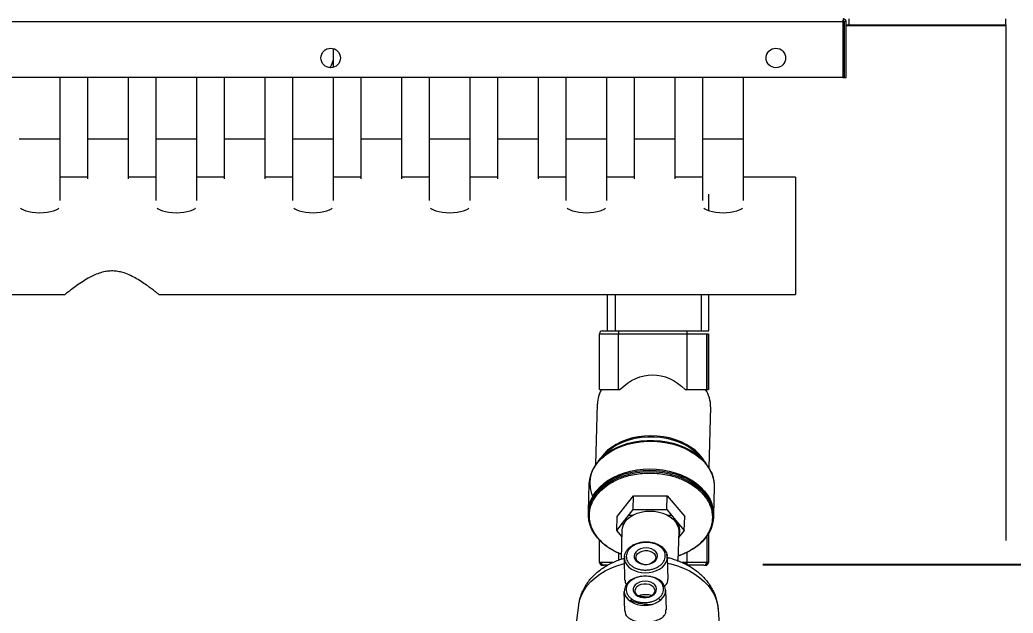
# Model space of a CAD drawing. Extents: x -2187 to 96136, y -11110 to 52208.
# Drawn here: x 47795 to 48304, y 18751 to 19055 of the extents above; entities that cross this region are included whole.
import ezdxf

# ---------------------------------------------------------------- set-up
doc = ezdxf.new("R2010")
doc.units = 0
doc.header["$LTSCALE"] = 1000
doc.header["$MEASUREMENT"] = 0
doc.linetypes.add('ACAD_ISO02W100', pattern=[15, 12, -3])
doc.layers.add('洗衣房设备', color=4, linetype='Continuous')
doc.styles.add('-宋体', font='', dxfattribs={"width": 0.8})
doc.styles.get('-宋体').set_extended_font_data('SimSun')
doc.dimstyles.new('50', dxfattribs={"dimscale": 30, "dimtxt": 3.5, "dimasz": 1.5, "dimexe": 0.8, "dimexo": 2, "dimgap": 0.8, "dimtad": 1, "dimdec": 0, "dimrnd": 5, "dimzin": 0, "dimdsep": 46, "dimtxsty": '-宋体', "dimblk": 'OBLIQUE', "dimcen": 0.6, "dimdle": 0.8, "dimclrd": 6, "dimclre": 6, "dimclrt": 6, "dimadec": 0, "dimazin": 0, "dimtfac": 1, "dimtdec": 0, "dimtofl": 0, "dimtmove": 2, "dimatfit": 3, "dimldrblk": 'OBLIQUE', "dimfxl": 0, "dimtolj": 1, "dimtzin": 0, "dimarcsym": 0})

# ---------------------------------------------------------------- blocks, each defined once
blk = doc.blocks.new('_OBLIQUE')
at = {"color": 0, "linetype": 'ByBlock'}
blk.add_line((-0.5, -0.5), (0.5, 0.5), dxfattribs=at)
blk = doc.blocks.new('*D115')
at = {"layer": 'Defpoints', "color": 0, "linetype": 'ACAD_ISO02W100', "ltscale": 750}
for p in [(48292.1, 20341.5), (48115.36, 18776.32), (48525.34, 18776.32)]:
    blk.add_point(p, dxfattribs=at)
at = {"layer": '洗衣房设备', "color": 6, "linetype": 'ACAD_ISO02W100', "lineweight": -2, "ltscale": 750}
for p, q in [((48525.34, 20365.5), (48525.34, 18752.32)), ((48352.1, 20341.5), (48549.34, 20341.5)), ((48175.36, 18776.32), (48549.34, 18776.32))]:
    blk.add_line(p, q, dxfattribs=at)
at = {"layer": '洗衣房设备', "color": 6, "linetype": 'ACAD_ISO02W100', "lineweight": -2, "ltscale": 750, "xscale": 45, "yscale": 45, "zscale": 45}
for p, rotation in [((48525.34, 20341.5), 90), ((48525.34, 18776.32), 270)]:
    blk.add_blockref('_OBLIQUE', p, dxfattribs=dict(at, rotation=rotation))
at = {"layer": '洗衣房设备', "color": 6, "linetype": 'ACAD_ISO02W100', "ltscale": 750, "insert": (48448.84, 19558.91), "char_height": 105, "attachment_point": 5, "rotation": 90, "style": '-宋体'}
blk.add_mtext('\\A1;1565', dxfattribs=at)
blk = doc.blocks.new('*D116')
at = {"layer": 'Defpoints', "color": 0, "linetype": 'ACAD_ISO02W100', "ltscale": 750}
for p in [(48115.36, 18776.32), (47818.1, 18411.5), (48524.11, 18411.5)]:
    blk.add_point(p, dxfattribs=at)
at = {"layer": '洗衣房设备', "color": 6, "linetype": 'ACAD_ISO02W100', "lineweight": -2, "ltscale": 750}
for p, q in [((48524.11, 18800.32), (48524.11, 18387.5)), ((48175.36, 18776.32), (48548.11, 18776.32)), ((47878.1, 18411.5), (48548.11, 18411.5))]:
    blk.add_line(p, q, dxfattribs=at)
at = {"layer": '洗衣房设备', "color": 6, "linetype": 'ACAD_ISO02W100', "lineweight": -2, "ltscale": 750, "xscale": 45, "yscale": 45, "zscale": 45}
for p, rotation in [((48524.11, 18776.32), 90), ((48524.11, 18411.5), 270)]:
    blk.add_blockref('_OBLIQUE', p, dxfattribs=dict(at, rotation=rotation))
at = {"layer": '洗衣房设备', "color": 6, "linetype": 'ACAD_ISO02W100', "ltscale": 750, "insert": (48447.61, 18593.91), "char_height": 105, "attachment_point": 5, "rotation": 90, "style": '-宋体'}
blk.add_mtext('\\A1;365', dxfattribs=at)
blk = doc.blocks.new('*D117')
at = {"layer": 'Defpoints', "color": 0, "linetype": 'ACAD_ISO02W100', "ltscale": 750}
for p in [(48115.36, 18776.32), (48350.1, 18644.5), (48350.1, 18267.54)]:
    blk.add_point(p, dxfattribs=at)
at = {"layer": '洗衣房设备', "color": 6, "linetype": 'ACAD_ISO02W100', "lineweight": -2, "ltscale": 750}
for p, q in [((48115.36, 18716.32), (48115.36, 18243.54)), ((48350.1, 18584.5), (48350.1, 18243.54)), ((48091.36, 18267.54), (48374.1, 18267.54))]:
    blk.add_line(p, q, dxfattribs=at)
at = {"layer": '洗衣房设备', "color": 6, "linetype": 'ACAD_ISO02W100', "lineweight": -2, "ltscale": 750, "xscale": 45, "yscale": 45, "zscale": 45, "rotation": 180}
blk.add_blockref('_OBLIQUE', (48115.36, 18267.54), dxfattribs=at)
at = {"layer": '洗衣房设备', "color": 6, "linetype": 'ACAD_ISO02W100', "lineweight": -2, "ltscale": 750, "xscale": 45, "yscale": 45, "zscale": 45}
blk.add_blockref('_OBLIQUE', (48350.1, 18267.54), dxfattribs=at)
at = {"layer": '洗衣房设备', "color": 6, "linetype": 'ACAD_ISO02W100', "ltscale": 750, "insert": (48232.73, 18344.04), "char_height": 105, "attachment_point": 5, "style": '-宋体'}
blk.add_mtext('\\A1;235', dxfattribs=at)

msp = doc.modelspace()

# ---------------------------------------------------------------- linework, layer by layer
at = {"color": 7, "linetype": 'Continuous', "lineweight": 15}
for p, q in [((48219.597, 19052.501), (48219.597, 19055.501)), ((48219.597, 19052.501), (48219.597, 19055.501)), ((48299.93, 19052.501), (48299.93, 19055.501)), ((48299.93, 19052.501), (48299.93, 19055.501)), ((47463.804, 19054.101), (48216.39, 19054.101)), ((47463.804, 19054.101), (48216.39, 19054.101)), ((48216.39, 19054.101), (48216.39, 19025.501)), ((48216.39, 19054.101), (48216.39, 19025.501)), ((48216.39, 19052.501), (48217.097, 19052.501)), ((48216.39, 19052.501), (48217.097, 19052.501)), ((48216.39, 19052.101), (48217.097, 19052.101)), ((48216.39, 19052.101), (48217.097, 19052.101)), ((48216.447, 19054.501), (48216.697, 19054.501)), ((48216.447, 19054.501), (48216.697, 19054.501)), ((48217.097, 19054.101), (48217.097, 19025.501)), ((48218.097, 19054.101), (48217.097, 19054.101)), ((48217.097, 19054.101), (48217.097, 19025.501)), ((48218.097, 19054.101), (48217.097, 19054.101)), ((48218.097, 19025.501), (48218.097, 19054.101)), ((48218.097, 19025.501), (48218.097, 19054.101)), ((48218.097, 19052.501), (48219.597, 19052.501)), ((48218.097, 19052.501), (48219.597, 19052.501)), ((48219.597, 19052.501), (48299.93, 19052.501)), ((48219.597, 19052.501), (48299.93, 19052.501)), ((48300.097, 18788.501), (48300.097, 19052.101)), ((48300.097, 18788.501), (48300.097, 19052.101)), ((47955.597, 19036.501), (47955.597, 19040.271)), ((47955.597, 19036.501), (47955.597, 19040.271)), ((47955.597, 19030.732), (47955.597, 19036.501)), ((47955.597, 19030.732), (47955.597, 19036.501)), ((48216.39, 19025.501), (47463.804, 19025.501)), ((48216.39, 19025.501), (47463.804, 19025.501)), ((47815.597, 18994.134), (47815.597, 19025.501)), ((47815.597, 18994.134), (47815.597, 19025.501)), ((47829.597, 19025.501), (47829.597, 18994.134)), ((47829.597, 19025.501), (47829.597, 18994.134)), ((47850.597, 18994.134), (47850.597, 19025.501)), ((47850.597, 18994.134), (47850.597, 19025.501)), ((47864.597, 19025.501), (47864.597, 18994.134)), ((47864.597, 19025.501), (47864.597, 18994.134)), ((47885.597, 18994.134), (47885.597, 19025.501)), ((47885.597, 18994.134), (47885.597, 19025.501)), ((47899.597, 19025.501), (47899.597, 18994.134)), ((47899.597, 19025.501), (47899.597, 18994.134)), ((47920.597, 18994.134), (47920.597, 19025.501)), ((47920.597, 18994.134), (47920.597, 19025.501)), ((47934.597, 19025.501), (47934.597, 18994.134)), ((47934.597, 19025.501), (47934.597, 18994.134)), ((47955.597, 18994.134), (47955.597, 19025.501)), ((47955.597, 18994.134), (47955.597, 19025.501)), ((47969.597, 19025.501), (47969.597, 18994.134)), ((47969.597, 19025.501), (47969.597, 18994.134)), ((47990.597, 18994.134), (47990.597, 19025.501)), ((47990.597, 18994.134), (47990.597, 19025.501)), ((48004.597, 19025.501), (48004.597, 18994.134)), ((48004.597, 19025.501), (48004.597, 18994.134)), ((48025.597, 18994.134), (48025.597, 19025.501)), ((48025.597, 18994.134), (48025.597, 19025.501)), ((48039.597, 19025.501), (48039.597, 18994.134)), ((48039.597, 19025.501), (48039.597, 18994.134)), ((48060.597, 18994.134), (48060.597, 19025.501)), ((48060.597, 18994.134), (48060.597, 19025.501)), ((48074.597, 19025.501), (48074.597, 18994.134)), ((48074.597, 19025.501), (48074.597, 18994.134)), ((48095.597, 18994.134), (48095.597, 19025.501)), ((48095.597, 18994.134), (48095.597, 19025.501)), ((48109.597, 19025.501), (48109.597, 18994.134)), ((48109.597, 19025.501), (48109.597, 18994.134)), ((48130.597, 18994.134), (48130.597, 19025.501)), ((48130.597, 18994.134), (48130.597, 19025.501)), ((48144.597, 19025.501), (48144.597, 18994.134)), ((48144.597, 19025.501), (48144.597, 18994.134)), ((48165.597, 18994.134), (48165.597, 19025.501)), ((48165.597, 18994.134), (48165.597, 19025.501)), ((48216.39, 19025.501), (48217.097, 19025.501)), ((48216.39, 19025.501), (48217.097, 19025.501)), ((48217.097, 19025.501), (48218.097, 19025.501)), ((48217.097, 19025.501), (48218.097, 19025.501)), ((47815.597, 18962.625), (47815.597, 18994.134)), ((47815.597, 18962.625), (47815.597, 18994.134)), ((47829.597, 18994.134), (47829.597, 18973.699)), ((47829.597, 18994.134), (47829.597, 18973.699)), ((47850.597, 18973.699), (47850.597, 18994.134)), ((47850.597, 18973.699), (47850.597, 18994.134)), ((47864.597, 18994.134), (47864.597, 18962.625)), ((47864.597, 18994.134), (47864.597, 18962.625)), ((47885.597, 18962.625), (47885.597, 18994.134)), ((47885.597, 18962.625), (47885.597, 18994.134)), ((47899.597, 18994.134), (47899.597, 18973.699)), ((47899.597, 18994.134), (47899.597, 18973.699)), ((47920.597, 18973.699), (47920.597, 18994.134)), ((47920.597, 18973.699), (47920.597, 18994.134)), ((47934.597, 18994.134), (47934.597, 18962.625)), ((47934.597, 18994.134), (47934.597, 18962.625)), ((47955.597, 18962.625), (47955.597, 18994.134)), ((47955.597, 18962.625), (47955.597, 18994.134)), ((47969.597, 18994.134), (47969.597, 18973.699)), ((47969.597, 18994.134), (47969.597, 18973.699)), ((47990.597, 18973.699), (47990.597, 18994.134)), ((47990.597, 18973.699), (47990.597, 18994.134)), ((48004.597, 18994.134), (48004.597, 18962.625)), ((48004.597, 18994.134), (48004.597, 18962.625)), ((48025.597, 18962.625), (48025.597, 18994.134)), ((48025.597, 18962.625), (48025.597, 18994.134)), ((48039.597, 18994.134), (48039.597, 18973.699)), ((48039.597, 18994.134), (48039.597, 18973.699)), ((48060.597, 18973.699), (48060.597, 18994.134)), ((48060.597, 18973.699), (48060.597, 18994.134)), ((48074.597, 18994.134), (48074.597, 18962.625)), ((48074.597, 18994.134), (48074.597, 18962.625)), ((48095.597, 18962.625), (48095.597, 18994.134)), ((48095.597, 18962.625), (48095.597, 18994.134)), ((48109.597, 18994.134), (48109.597, 18973.699)), ((48109.597, 18994.134), (48109.597, 18973.699)), ((48130.597, 18973.699), (48130.597, 18994.134)), ((48130.597, 18973.699), (48130.597, 18994.134)), ((48144.597, 18994.134), (48144.597, 18962.625)), ((48144.597, 18994.134), (48144.597, 18962.625)), ((48165.597, 18962.625), (48165.597, 18994.134)), ((48165.597, 18962.625), (48165.597, 18994.134)), ((47829.597, 18974.501), (47815.597, 18974.501)), ((47829.597, 18974.501), (47815.597, 18974.501)), ((47864.597, 18974.501), (47850.597, 18974.501)), ((47864.597, 18974.501), (47850.597, 18974.501)), ((47899.597, 18974.501), (47885.597, 18974.501)), ((47899.597, 18974.501), (47885.597, 18974.501)), ((47934.597, 18974.501), (47920.597, 18974.501)), ((47934.597, 18974.501), (47920.597, 18974.501)), ((47969.597, 18974.501), (47955.597, 18974.501)), ((47969.597, 18974.501), (47955.597, 18974.501)), ((48004.597, 18974.501), (47990.597, 18974.501)), ((48004.597, 18974.501), (47990.597, 18974.501)), ((48039.597, 18974.501), (48025.597, 18974.501)), ((48039.597, 18974.501), (48025.597, 18974.501)), ((48074.597, 18974.501), (48060.597, 18974.501)), ((48074.597, 18974.501), (48060.597, 18974.501)), ((48109.597, 18974.501), (48095.597, 18974.501)), ((48109.597, 18974.501), (48095.597, 18974.501)), ((48144.597, 18974.501), (48130.597, 18974.501)), ((48144.597, 18974.501), (48130.597, 18974.501)), ((48192.097, 18974.501), (48165.597, 18974.501)), ((48192.097, 18974.501), (48165.597, 18974.501)), ((48192.097, 18974.501), (48192.097, 18944.501)), ((48192.097, 18974.501), (48192.097, 18944.501)), ((48192.097, 18971.001), (48192.097, 18944.501)), ((48192.097, 18971.001), (48192.097, 18944.501)), ((48147.807, 18957.359), (48147.807, 18965.867)), ((48192.097, 18944.501), (48192.097, 18914.501)), ((48192.097, 18944.501), (48192.097, 18914.501)), ((47492.097, 18914.501), (47818.097, 18914.501)), ((47492.097, 18914.501), (47818.097, 18914.501)), ((47866.097, 18914.501), (48192.097, 18914.501)), ((47866.097, 18914.501), (48192.097, 18914.501)), ((48095.807, 18895.867), (48095.807, 18914.501)), ((48099.807, 18914.501), (48099.807, 18895.867)), ((48143.807, 18914.501), (48143.807, 18895.867)), ((48147.807, 18895.867), (48147.807, 18914.501)), ((48091.756, 18865.867), (48091.756, 18894.367)), ((48099.807, 18895.867), (48147.807, 18895.867)), ((48101.478, 18894.367), (48136.464, 18894.367)), ((48101.478, 18865.867), (48101.478, 18894.367)), ((48101.52, 18895.867), (48136.506, 18895.867)), ((48136.464, 18894.367), (48136.464, 18865.867)), ((48136.464, 18894.367), (48146.739, 18894.367)), ((48145.239, 18895.867), (48146.075, 18895.867)), ((48146.739, 18865.867), (48146.739, 18894.367)), ((48146.739, 18894.367), (48147.575, 18894.367)), ((48147.575, 18865.867), (48147.575, 18894.367)), ((48147.575, 18894.367), (48147.58, 18894.367)), ((48147.58, 18894.367), (48147.58, 18865.867)), ((48091.756, 18865.867), (48101.478, 18865.867)), ((48101.478, 18865.867), (48102.248, 18865.867)), ((48135.694, 18865.867), (48136.464, 18865.867)), ((48136.464, 18865.867), (48146.739, 18865.867)), ((48146.739, 18865.867), (48147.575, 18865.867)), ((48147.58, 18865.867), (48147.575, 18865.867)), ((48089.821, 18827.392), (48090.689, 18858.553)), ((48148.667, 18856.938), (48147.799, 18825.777)), ((48112.255, 18841.269), (48109.633, 18841.269)), ((48113.435, 18841.422), (48113.435, 18841.901)), ((48114.006, 18841.963), (48114.006, 18841.483)), ((48127, 18840.705), (48127, 18841.185)), ((48127.228, 18840.653), (48127.225, 18841.134)), ((48091.34, 18829.373), (48093.648, 18832.047)), ((48094.454, 18833.054), (48094.501, 18832.756)), ((48144.246, 18830.856), (48144.198, 18830.598)), ((48144.237, 18830.638), (48146.393, 18827.84)), ((48086.154, 18803.482), (48086.549, 18817.644)), ((48150.524, 18815.862), (48150.129, 18801.7)), ((48150.529, 18816.113), (48150.524, 18815.862)), ((48100.779, 18800.823), (48109.14, 18811.43)), ((48108.943, 18804.359), (48109.14, 18811.43)), ((48109.14, 18811.43), (48126.454, 18811.43)), ((48126.257, 18804.359), (48126.454, 18811.43)), ((48126.454, 18811.43), (48135.406, 18800.823)), ((48086.115, 18802.068), (48086.136, 18802.828)), ((48100.582, 18793.752), (48100.779, 18800.823)), ((48104.762, 18799.055), (48108.943, 18804.359)), ((48106.711, 18801.527), (48108.826, 18801.527)), ((48108.943, 18804.359), (48117.6, 18804.359)), ((48117.6, 18804.359), (48126.257, 18804.359)), ((48126.257, 18804.359), (48130.733, 18799.055)), ((48126.493, 18801.527), (48128.647, 18801.527)), ((48135.209, 18793.752), (48135.406, 18800.823)), ((48150.111, 18801.046), (48150.09, 18800.286)), ((48100.582, 18793.752), (48104.762, 18799.055)), ((48104.138, 18796.843), (48103.559, 18797.529)), ((48130.733, 18799.055), (48135.209, 18793.752)), ((48132.195, 18796.749), (48131.754, 18796.191)), ((48103.3, 18790.531), (48100.582, 18793.752)), ((48102.979, 18779.017), (48103.391, 18793.802)), ((48132.38, 18792.995), (48131.969, 18778.23)), ((48135.209, 18793.752), (48132.298, 18790.059)), ((48147.58, 18791.973), (48147.58, 18777.367)), ((48091.756, 18777.367), (48091.756, 18788.708)), ((48120.549, 18780), (48120.594, 18778.384)), ((48126.494, 18780.128), (48126.811, 18768.757)), ((48098.654, 18777.367), (48091.756, 18777.367)), ((48098.389, 18776.95), (48098.389, 18777.367)), ((48104.818, 18768.199), (48104.503, 18779.516)), ((48110.491, 18778.102), (48110.446, 18779.719)), ((48136.464, 18777.367), (48134.024, 18777.367)), ((48135.05, 18776.95), (48136.466, 18776.95)), ((48146.739, 18777.367), (48136.464, 18777.367)), ((48145.239, 18775.867), (48146.075, 18775.867)), ((48147.575, 18777.367), (48146.739, 18777.367)), ((48147.58, 18777.367), (48147.575, 18777.367)), ((48104.709, 18752.523), (48104.43, 18762.556)), ((48125.622, 18763.147), (48125.902, 18753.072)), ((48077.443, 18725.768), (48081.14, 18755.524)), ((48108.464, 18758.538), (48107.384, 18757.612)), ((48122.96, 18758.179), (48121.827, 18758.902)), ((48152.466, 18753.537), (48154.488, 18723.803))]:
    msp.add_line(p, q, dxfattribs=at)
at = {"color": 8, "linetype": 'Continuous', "lineweight": 15}
for p, q in [((48218.097, 19052.101), (48300.097, 19052.101)), ((48218.097, 19052.101), (48300.097, 19052.101)), ((47794.597, 18994.134), (47805.097, 18994.134)), ((47805.097, 18994.134), (47815.597, 18994.134)), ((47805.097, 18994.134), (47815.597, 18994.134)), ((47829.597, 18994.134), (47840.097, 18994.134)), ((47829.597, 18994.134), (47840.097, 18994.134)), ((47840.097, 18994.134), (47850.597, 18994.134)), ((47840.097, 18994.134), (47850.597, 18994.134)), ((47864.597, 18994.134), (47875.097, 18994.134)), ((47864.597, 18994.134), (47875.097, 18994.134)), ((47875.097, 18994.134), (47885.597, 18994.134)), ((47875.097, 18994.134), (47885.597, 18994.134)), ((47899.597, 18994.134), (47910.097, 18994.134)), ((47899.597, 18994.134), (47910.097, 18994.134)), ((47910.097, 18994.134), (47920.597, 18994.134)), ((47910.097, 18994.134), (47920.597, 18994.134)), ((47934.597, 18994.134), (47945.097, 18994.134)), ((47934.597, 18994.134), (47945.097, 18994.134)), ((47945.097, 18994.134), (47955.597, 18994.134)), ((47945.097, 18994.134), (47955.597, 18994.134)), ((47969.597, 18994.134), (47980.097, 18994.134)), ((47969.597, 18994.134), (47980.097, 18994.134)), ((47980.097, 18994.134), (47990.597, 18994.134)), ((47980.097, 18994.134), (47990.597, 18994.134)), ((48004.597, 18994.134), (48015.097, 18994.134)), ((48004.597, 18994.134), (48015.097, 18994.134)), ((48015.097, 18994.134), (48025.597, 18994.134)), ((48015.097, 18994.134), (48025.597, 18994.134)), ((48039.597, 18994.134), (48050.097, 18994.134)), ((48039.597, 18994.134), (48050.097, 18994.134)), ((48050.097, 18994.134), (48060.597, 18994.134)), ((48050.097, 18994.134), (48060.597, 18994.134)), ((48074.597, 18994.134), (48085.097, 18994.134)), ((48074.597, 18994.134), (48085.097, 18994.134)), ((48085.097, 18994.134), (48095.597, 18994.134)), ((48085.097, 18994.134), (48095.597, 18994.134)), ((48109.597, 18994.134), (48120.097, 18994.134)), ((48109.597, 18994.134), (48120.097, 18994.134)), ((48120.097, 18994.134), (48130.597, 18994.134)), ((48120.097, 18994.134), (48130.597, 18994.134)), ((48144.597, 18994.134), (48155.097, 18994.134)), ((48144.597, 18994.134), (48155.097, 18994.134)), ((48155.097, 18994.134), (48165.597, 18994.134)), ((48155.097, 18994.134), (48165.597, 18994.134)), ((48091.756, 18894.367), (48101.478, 18894.367)), ((48150.09, 18801.177), (48150.09, 18800.287)), ((48146.739, 18790.689), (48146.739, 18777.367)), ((48147.575, 18791.963), (48147.575, 18777.367)), ((48101.478, 18782.079), (48101.478, 18778.505)), ((48136.464, 18782.395), (48136.464, 18777.367))]:
    msp.add_line(p, q, dxfattribs=at)
at = {"color": 8, "linetype": 'Continuous', "lineweight": 15, "flags": 128}
for points in [[(47795.27, 18958.667), (47795.697, 18958.331), (47796.717, 18957.768), (47798.023, 18957.278), (47799.569, 18956.879), (47801.304, 18956.583), (47803.167, 18956.402), (47805.097, 18956.341)], [(47805.097, 18956.341), (47807.026, 18956.402), (47808.89, 18956.583), (47810.624, 18956.879), (47812.17, 18957.278), (47813.476, 18957.768), (47814.496, 18958.331), (47814.924, 18958.667)], [(47805.097, 18956.341), (47807.026, 18956.402), (47808.89, 18956.583), (47810.624, 18956.879), (47812.17, 18957.278), (47813.476, 18957.768), (47814.496, 18958.331), (47814.924, 18958.667)], [(47935.27, 18958.667), (47935.697, 18958.331), (47936.717, 18957.768), (47938.023, 18957.278), (47939.569, 18956.879), (47941.304, 18956.583), (47943.167, 18956.402), (47945.097, 18956.341)], [(47935.27, 18958.667), (47935.697, 18958.331), (47936.717, 18957.768), (47938.023, 18957.278), (47939.569, 18956.879), (47941.304, 18956.583), (47943.167, 18956.402), (47945.097, 18956.341)], [(47945.097, 18956.341), (47947.026, 18956.402), (47948.89, 18956.583), (47950.624, 18956.879), (47952.17, 18957.278), (47953.476, 18957.768), (47954.496, 18958.331), (47954.924, 18958.667)], [(47945.097, 18956.341), (47947.026, 18956.402), (47948.89, 18956.583), (47950.624, 18956.879), (47952.17, 18957.278), (47953.476, 18957.768), (47954.496, 18958.331), (47954.924, 18958.667)], [(48005.27, 18958.667), (48005.697, 18958.331), (48006.717, 18957.768), (48008.023, 18957.278), (48009.569, 18956.879), (48011.304, 18956.583), (48013.167, 18956.402), (48015.097, 18956.341)], [(48005.27, 18958.667), (48005.697, 18958.331), (48006.717, 18957.768), (48008.023, 18957.278), (48009.569, 18956.879), (48011.304, 18956.583), (48013.167, 18956.402), (48015.097, 18956.341)], [(48015.097, 18956.341), (48017.026, 18956.402), (48018.89, 18956.583), (48020.624, 18956.879), (48022.17, 18957.278), (48023.476, 18957.768), (48024.496, 18958.331), (48024.924, 18958.667)], [(48015.097, 18956.341), (48017.026, 18956.402), (48018.89, 18956.583), (48020.624, 18956.879), (48022.17, 18957.278), (48023.476, 18957.768), (48024.496, 18958.331), (48024.924, 18958.667)], [(48075.27, 18958.667), (48075.697, 18958.331), (48076.717, 18957.768), (48078.023, 18957.278), (48079.569, 18956.879), (48081.304, 18956.583), (48083.167, 18956.402), (48085.097, 18956.341)], [(48075.27, 18958.667), (48075.697, 18958.331), (48076.717, 18957.768), (48078.023, 18957.278), (48079.569, 18956.879), (48081.304, 18956.583), (48083.167, 18956.402), (48085.097, 18956.341)], [(48085.097, 18956.341), (48087.026, 18956.402), (48088.89, 18956.583), (48090.624, 18956.879), (48092.17, 18957.278), (48093.476, 18957.768), (48094.496, 18958.331), (48094.924, 18958.667)], [(48085.097, 18956.341), (48087.026, 18956.402), (48088.89, 18956.583), (48090.624, 18956.879), (48092.17, 18957.278), (48093.476, 18957.768), (48094.496, 18958.331), (48094.924, 18958.667)], [(48145.27, 18958.667), (48145.697, 18958.331), (48146.717, 18957.768), (48148.023, 18957.278), (48149.569, 18956.879), (48151.304, 18956.583), (48153.167, 18956.402), (48155.097, 18956.341)], [(48145.27, 18958.667), (48145.697, 18958.331), (48146.717, 18957.768), (48148.023, 18957.278), (48149.569, 18956.879), (48151.304, 18956.583), (48153.167, 18956.402), (48155.097, 18956.341)], [(48155.097, 18956.341), (48157.026, 18956.402), (48158.89, 18956.583), (48160.624, 18956.879), (48162.17, 18957.278), (48163.476, 18957.768), (48164.496, 18958.331), (48164.924, 18958.667)], [(48155.097, 18956.341), (48157.026, 18956.402), (48158.89, 18956.583), (48160.624, 18956.879), (48162.17, 18957.278), (48163.476, 18957.768), (48164.496, 18958.331), (48164.924, 18958.667)], [(48086.549, 18817.644), (48086.755, 18819.799), (48087.325, 18822.162), (48088.248, 18824.463), (48089.514, 18826.678), (48091.107, 18828.78), (48093.01, 18830.747), (48095.202, 18832.555), (48097.657, 18834.185), (48100.349, 18835.618), (48103.245, 18836.838), (48106.315, 18837.83), (48109.523, 18838.585), (48112.832, 18839.093), (48116.207, 18839.348), (48119.607, 18839.348), (48122.995, 18839.093), (48126.333, 18838.585), (48129.583, 18837.83), (48132.708, 18836.838), (48135.673, 18835.618), (48138.444, 18834.185), (48140.99, 18832.555), (48143.282, 18830.747), (48145.295, 18828.78), (48147.006, 18826.678), (48148.394, 18824.463), (48149.446, 18822.162), (48150.148, 18819.799), (48150.492, 18817.401), (48150.529, 18816.113)], [(48091.34, 18829.373), (48091.459, 18829.51), (48093.357, 18831.434), (48095.534, 18833.201), (48097.966, 18834.794), (48100.627, 18836.193), (48103.487, 18837.383), (48106.514, 18838.352), (48109.675, 18839.088), (48112.934, 18839.583), (48116.255, 18839.832), (48119.602, 18839.832), (48122.937, 18839.583), (48126.224, 18839.088), (48129.425, 18838.352), (48132.506, 18837.383), (48135.432, 18836.193), (48138.171, 18834.794), (48138.745, 18834.46)], [(48086.115, 18802.066), (48086.224, 18803.542), (48086.683, 18805.881), (48087.485, 18808.169), (48088.624, 18810.38), (48090.085, 18812.49), (48091.853, 18814.477), (48093.909, 18816.317), (48096.23, 18817.992), (48098.791, 18819.483), (48101.563, 18820.773), (48104.516, 18821.848), (48107.618, 18822.697), (48110.835, 18823.31), (48114.132, 18823.68), (48117.472, 18823.804), (48120.819, 18823.68), (48124.136, 18823.31), (48127.388, 18822.697), (48130.537, 18821.848), (48133.55, 18820.773), (48136.394, 18819.483), (48139.038, 18817.992), (48141.452, 18816.317), (48143.61, 18814.477), (48145.489, 18812.49), (48147.068, 18810.38), (48148.33, 18808.169), (48149.26, 18805.881), (48149.849, 18803.542), (48150.09, 18801.177)], [(48086.154, 18803.48), (48086.263, 18804.956), (48086.722, 18807.295), (48087.525, 18809.583), (48088.663, 18811.794), (48090.124, 18813.905), (48091.893, 18815.891), (48093.949, 18817.732), (48096.269, 18819.406), (48098.83, 18820.897), (48101.602, 18822.187), (48104.555, 18823.262), (48107.658, 18824.111), (48110.875, 18824.724), (48114.171, 18825.094), (48117.511, 18825.218), (48120.858, 18825.094), (48124.176, 18824.724), (48127.427, 18824.111), (48130.576, 18823.262), (48133.59, 18822.187), (48136.434, 18820.897), (48139.077, 18819.406), (48141.491, 18817.732), (48143.65, 18815.891), (48145.529, 18813.905), (48147.107, 18811.794), (48148.369, 18809.583), (48149.299, 18807.295), (48149.888, 18804.956), (48150.129, 18802.591)], [(48115.282, 18772.044), (48117.249, 18772.169), (48119.159, 18772.54), (48120.952, 18773.145), (48122.57, 18773.964), (48123.96, 18774.972), (48125.079, 18776.136), (48125.889, 18777.418), (48126.366, 18778.778), (48126.494, 18780.128)], [(48081.14, 18755.524), (48081.2, 18755.963), (48081.75, 18758.445), (48082.648, 18760.872), (48083.884, 18763.218), (48085.447, 18765.461), (48087.322, 18767.579), (48089.489, 18769.55), (48091.927, 18771.354), (48094.611, 18772.974), (48097.516, 18774.394), (48100.612, 18775.6), (48103.868, 18776.579), (48104.58, 18776.757)], [(48104.503, 18779.516), (48104.573, 18778.778), (48104.974, 18777.418), (48105.713, 18776.136), (48106.767, 18774.972), (48108.101, 18773.964), (48109.673, 18773.145), (48111.432, 18772.54), (48113.322, 18772.169), (48115.282, 18772.044)], [(48126.582, 18776.988), (48128.319, 18776.579), (48131.63, 18775.6), (48134.793, 18774.394), (48137.777, 18772.974), (48140.552, 18771.354), (48143.09, 18769.55), (48145.367, 18767.579), (48147.359, 18765.461), (48149.047, 18763.218), (48150.414, 18760.872), (48151.447, 18758.445), (48152.135, 18755.963), (48152.466, 18753.537)]]:
    msp.add_lwpolyline(points, dxfattribs=at)
at = {"color": 7, "linetype": 'Continuous', "lineweight": 15, "flags": 128}
for points in [[(47865.27, 18958.667), (47865.697, 18958.331), (47866.717, 18957.768), (47868.023, 18957.278), (47869.569, 18956.879), (47871.304, 18956.583), (47873.167, 18956.402), (47875.097, 18956.341)], [(47865.27, 18958.667), (47865.697, 18958.331), (47866.717, 18957.768), (47868.023, 18957.278), (47869.569, 18956.879), (47871.304, 18956.583), (47873.167, 18956.402), (47875.097, 18956.341)], [(47875.097, 18956.341), (47877.026, 18956.402), (47878.89, 18956.583), (47880.624, 18956.879), (47882.17, 18957.278), (47883.476, 18957.768), (47884.496, 18958.331), (47884.924, 18958.667)], [(47875.097, 18956.341), (47877.026, 18956.402), (47878.89, 18956.583), (47880.624, 18956.879), (47882.17, 18957.278), (47883.476, 18957.768), (47884.496, 18958.331), (47884.924, 18958.667)], [(48145.644, 18828.812), (48144.433, 18830.714), (48142.795, 18832.703), (48140.857, 18834.555), (48138.645, 18836.247), (48136.185, 18837.759), (48133.509, 18839.071), (48130.648, 18840.168), (48127.639, 18841.035), (48124.519, 18841.663), (48121.327, 18842.042), (48118.102, 18842.169), (48114.883, 18842.042), (48111.712, 18841.663), (48108.627, 18841.035), (48105.667, 18840.168), (48102.867, 18839.071), (48100.264, 18837.759), (48097.888, 18836.247), (48095.77, 18834.555), (48093.936, 18832.703), (48092.408, 18830.714), (48092.141, 18830.302)], [(48093.648, 18832.047), (48094.62, 18833.097), (48096.613, 18834.886), (48098.88, 18836.503), (48101.392, 18837.929), (48104.118, 18839.144), (48107.024, 18840.136), (48110.075, 18840.89), (48113.231, 18841.398), (48116.455, 18841.654), (48119.706, 18841.654), (48122.945, 18841.398), (48126.13, 18840.89), (48129.222, 18840.136), (48132.183, 18839.144), (48134.977, 18837.929), (48137.568, 18836.503), (48139.925, 18834.886), (48142.018, 18833.097), (48143.822, 18831.159), (48144.237, 18830.638)], [(48113.246, 18841.878), (48113.246, 18841.661), (48113.248, 18841.4)], [(48086.136, 18802.828), (48086.245, 18804.302), (48086.704, 18806.642), (48087.507, 18808.93), (48088.645, 18811.141), (48090.106, 18813.251), (48091.874, 18815.237), (48093.93, 18817.078), (48096.251, 18818.753), (48098.812, 18820.243), (48101.584, 18821.533), (48104.537, 18822.608), (48107.639, 18823.457), (48110.856, 18824.07), (48114.153, 18824.441), (48117.493, 18824.565), (48120.84, 18824.441), (48124.158, 18824.07), (48127.409, 18823.457), (48130.558, 18822.608), (48133.571, 18821.533), (48136.415, 18820.243), (48139.059, 18818.753), (48141.473, 18817.078), (48143.631, 18815.237), (48145.51, 18813.251), (48147.089, 18811.141), (48148.351, 18808.93), (48149.281, 18806.642), (48149.87, 18804.302), (48150.111, 18801.937), (48150.111, 18801.046)], [(48103.046, 18781.425), (48102.654, 18781.581), (48099.81, 18782.871), (48097.167, 18784.361), (48094.753, 18786.036), (48092.594, 18787.877), (48090.715, 18789.863), (48089.136, 18791.973), (48087.875, 18794.184), (48086.945, 18796.472), (48086.356, 18798.811), (48086.115, 18801.177), (48086.115, 18802.066)], [(48103.391, 18793.802), (48103.525, 18795.002), (48104.012, 18796.567), (48104.841, 18798.053), (48105.992, 18799.425), (48107.435, 18800.648), (48109.135, 18801.693), (48111.051, 18802.534), (48113.135, 18803.15), (48115.336, 18803.525), (48117.6, 18803.651), (48119.871, 18803.525), (48122.093, 18803.15), (48124.211, 18802.534), (48126.174, 18801.693), (48127.933, 18800.648), (48129.444, 18799.425), (48130.671, 18798.053), (48131.582, 18796.567), (48132.157, 18795.002), (48132.38, 18793.398), (48132.38, 18792.995)], [(48150.09, 18800.287), (48149.98, 18798.811), (48149.522, 18796.472), (48148.719, 18794.184), (48147.581, 18791.973), (48146.119, 18789.863), (48144.351, 18787.877), (48142.295, 18786.036), (48139.975, 18784.361), (48137.414, 18782.871), (48134.642, 18781.581), (48132.035, 18780.617)], [(48104.561, 18780.486), (48104.524, 18780.171), (48104.503, 18779.516)], [(48115.597, 18784.772), (48114.102, 18784.638), (48112.693, 18784.247), (48111.459, 18783.622), (48110.478, 18782.802), (48109.811, 18781.84), (48109.5, 18780.795), (48109.565, 18779.734), (48110.002, 18778.723), (48110.782, 18777.825), (48111.858, 18777.097), (48113.161, 18776.584), (48114.61, 18776.32), (48116.113, 18776.32), (48117.577, 18776.584), (48118.909, 18777.097), (48120.025, 18777.825), (48120.855, 18778.723), (48121.348, 18779.734), (48121.472, 18780.795), (48121.219, 18781.84), (48120.606, 18782.802), (48119.671, 18783.622), (48118.472, 18784.247), (48117.085, 18784.638), (48115.597, 18784.772)], [(48114.06, 18776.415), (48114.039, 18776.419), (48112.788, 18776.807), (48111.738, 18777.421), (48110.967, 18778.216), (48110.532, 18779.133), (48110.465, 18780.103), (48110.771, 18781.056), (48111.428, 18781.92), (48112.387, 18782.631), (48113.576, 18783.137), (48114.908, 18783.399), (48116.284, 18783.399), (48117.601, 18783.137), (48118.762, 18782.631), (48119.681, 18781.92), (48120.29, 18781.056), (48120.544, 18780.103), (48120.423, 18779.133), (48119.936, 18778.216), (48119.121, 18777.421), (48118.037, 18776.807), (48117.125, 18776.5)], [(48126.494, 18780.128), (48126.493, 18780.171), (48126.267, 18781.553), (48126.267, 18781.554)], [(48110.945, 18769.711), (48109.625, 18769.224), (48108.042, 18768.391), (48106.696, 18767.368), (48105.634, 18766.192), (48104.892, 18764.903), (48104.494, 18763.543), (48104.456, 18762.16), (48104.777, 18760.8), (48105.448, 18759.51), (48106.444, 18758.334), (48107.733, 18757.312), (48109.27, 18756.479), (48111.003, 18755.862), (48112.874, 18755.484), (48114.817, 18755.356)], [(48115.124, 18767.801), (48113.629, 18767.668), (48112.22, 18767.276), (48110.987, 18766.651), (48110.005, 18765.832), (48109.339, 18764.87), (48109.028, 18763.825), (48109.093, 18762.764), (48109.529, 18761.752), (48110.31, 18760.854), (48111.385, 18760.126), (48112.688, 18759.614), (48114.137, 18759.349), (48115.641, 18759.349), (48117.104, 18759.614), (48118.436, 18760.126), (48119.552, 18760.854), (48120.383, 18761.752), (48120.875, 18762.764), (48120.999, 18763.825), (48120.747, 18764.87), (48120.133, 18765.832), (48119.198, 18766.651), (48117.999, 18767.276), (48116.612, 18767.668), (48115.124, 18767.801)], [(48114.925, 18759.316), (48113.566, 18759.448), (48112.315, 18759.836), (48111.265, 18760.45), (48110.494, 18761.245), (48110.059, 18762.162), (48109.992, 18763.133), (48110.299, 18764.085), (48110.956, 18764.949), (48111.914, 18765.661), (48113.104, 18766.166), (48114.436, 18766.429), (48115.811, 18766.429), (48117.128, 18766.166), (48118.29, 18765.661), (48119.209, 18764.949), (48119.818, 18764.085), (48120.071, 18763.133), (48119.95, 18762.162), (48119.464, 18761.245), (48118.648, 18760.45), (48117.564, 18759.836), (48116.292, 18759.448), (48115.323, 18759.327)], [(48114.817, 18755.356), (48116.768, 18755.484), (48118.659, 18755.862), (48120.426, 18756.479), (48122.01, 18757.312), (48123.356, 18758.334), (48124.418, 18759.51), (48125.16, 18760.8), (48125.557, 18762.16), (48125.596, 18763.543), (48125.274, 18764.903), (48124.604, 18766.192), (48123.607, 18767.368), (48122.319, 18768.391), (48120.781, 18769.224), (48119.716, 18769.637)]]:
    msp.add_lwpolyline(points, dxfattribs=at)
at = {"color": 7, "linetype": 'Continuous', "lineweight": 15}
for centre in [(47954.097, 19035.501), (47954.097, 19035.501), (48182.097, 19035.501), (48182.097, 19035.501)]:
    msp.add_circle(centre, 5, dxfattribs=at)
for centre, radius, start, end in [((47945.097, 19036.501), 10.5, 325.24344, 0), ((47945.097, 19036.501), 10.5, 325.24307, 0), ((48093.256, 18894.367), 1.5, 90, 180), ((48114.972, 18894.742), 13.5, 175.21849, 181.59054), ((48149.959, 18894.742), 13.5, 175.21849, 181.59054), ((48105.904, 18858.064), 15.222, 149.15926, 178.15892), ((48132.98, 18857.218), 15.689, 358.97655, 33.45677), ((48126.733, 18812.961), 24.627, 27.21868, 60.80783), ((48103.738, 18817.854), 16.923, 137.10481, 204.95948), ((48133.777, 18802.186), 16.36, 341.05292, 357.1534), ((48124.854, 18793.593), 8.026, 338.37367, 42.89596), ((48093.26, 18777.367), 1.5, 179.98888, 269.98888), ((48094.096, 18777.367), 1.5, 179.98888, 269.98888), ((48170.139, 18777.241), 33.675, 179.78475, 181.87322), ((48145.239, 18777.367), 1.5, 270.01112, 0.01112), ((48146.075, 18777.367), 1.5, 270.01112, 0.01112), ((48117.476, 18779.671), 20.001, 255.2786, 269.02782), ((48117.448, 18780.009), 24.115, 246.29817, 273.52649)]:
    msp.add_arc(centre, radius, start, end, dxfattribs=at)
at = {"color": 7, "linetype": 'Continuous', "lineweight": 15, "extrusion": (0, 0, -1)}
for centre, major_axis, ratio, start_param, end_param in [((48118.971, 18832.367), (0, 41.012), 0.7068324, -0.6149015, 0.6149015), ((48119.737, 18931), (-0.755, 127.794), 0.2033665, 3.9030372, 3.907599), ((48119.737, 18924.001), (-0.758, 122.32), 0.2124663, 2.3702221, 2.3747615)]:
    msp.add_ellipse(centre, major_axis=major_axis, ratio=ratio, start_param=start_param, end_param=end_param, dxfattribs=at)
at = {"color": 7, "linetype": 'Continuous', "lineweight": 15}
for points in [[(48216.697, 19055.501), (48216.671, 19055.48), (48216.62, 19055.438), (48216.543, 19055.114), (48216.466, 19054.652), (48216.415, 19054.285), (48216.39, 19054.101)], [(48216.697, 19055.501), (48216.671, 19055.48), (48216.62, 19055.438), (48216.543, 19055.114), (48216.466, 19054.652), (48216.415, 19054.285), (48216.39, 19054.101)], [(48218.097, 19054.101), (48218.076, 19054.285), (48218.034, 19054.652), (48217.71, 19055.114), (48217.247, 19055.438), (48216.88, 19055.48), (48216.697, 19055.501)], [(48218.097, 19054.101), (48218.076, 19054.285), (48218.034, 19054.652), (48217.71, 19055.114), (48217.247, 19055.438), (48216.88, 19055.48), (48216.697, 19055.501)], [(48216.697, 19054.501), (48216.671, 19054.495), (48216.62, 19054.483), (48216.543, 19054.391), (48216.466, 19054.258), (48216.415, 19054.154), (48216.39, 19054.101)], [(48216.697, 19054.501), (48216.671, 19054.495), (48216.62, 19054.483), (48216.543, 19054.391), (48216.466, 19054.258), (48216.415, 19054.154), (48216.39, 19054.101)], [(48217.097, 19054.101), (48217.091, 19054.154), (48217.079, 19054.258), (48216.986, 19054.391), (48216.854, 19054.483), (48216.749, 19054.495), (48216.697, 19054.501)], [(48217.097, 19054.101), (48217.091, 19054.154), (48217.079, 19054.258), (48216.986, 19054.391), (48216.854, 19054.483), (48216.749, 19054.495), (48216.697, 19054.501)], [(48300.097, 19052.101), (48300.083, 19052.154), (48300.055, 19052.258), (48300.013, 19052.391), (48299.972, 19052.483), (48299.944, 19052.495), (48299.93, 19052.501)], [(48300.097, 19052.101), (48300.083, 19052.154), (48300.055, 19052.258), (48300.013, 19052.391), (48299.972, 19052.483), (48299.944, 19052.495), (48299.93, 19052.501)]]:
    msp.add_open_spline(points, degree=3, dxfattribs=at)
for points, knots in [([(47866.055, 18914.535), (47866.067, 18914.525), (47866.133, 18914.472), (47865.792, 18914.745), (47865.053, 18915.331), (47863.903, 18916.23), (47862.364, 18917.403), (47860.334, 18918.893), (47857.805, 18920.643), (47854.872, 18922.476), (47851.699, 18924.165), (47848.69, 18925.402), (47845.801, 18926.182), (47843.19, 18926.533), (47840.51, 18926.497), (47837.682, 18926.04), (47834.76, 18925.13), (47831.455, 18923.661), (47828.044, 18921.722), (47824.732, 18919.523), (47821.901, 18917.465), (47819.948, 18915.965), (47818.77, 18915.039), (47818.177, 18914.565), (47818.147, 18914.541), (47818.134, 18914.531)], [0, 0, 0, 0, 0.0101555, 0.0529265, 0.0922542, 0.1325423, 0.1757661, 0.2198631, 0.2720272, 0.3252733, 0.3723513, 0.4204818, 0.4531916, 0.4867346, 0.5194942, 0.553342, 0.5946354, 0.6370781, 0.6973819, 0.7593981, 0.8202146, 0.8833149, 0.924646, 0.9671133, 1, 1, 1, 1]), ([(47866.055, 18914.535), (47866.067, 18914.525), (47866.133, 18914.472), (47865.792, 18914.745), (47865.053, 18915.331), (47863.903, 18916.23), (47862.364, 18917.403), (47860.334, 18918.893), (47857.805, 18920.643), (47854.872, 18922.476), (47851.699, 18924.165), (47848.69, 18925.402), (47845.801, 18926.182), (47843.19, 18926.533), (47840.51, 18926.497), (47837.682, 18926.04), (47834.76, 18925.13), (47831.455, 18923.661), (47828.044, 18921.722), (47824.732, 18919.523), (47821.901, 18917.465), (47819.948, 18915.965), (47818.77, 18915.039), (47818.177, 18914.565), (47818.147, 18914.541), (47818.134, 18914.531)], [0, 0, 0, 0, 0.0101555, 0.0529265, 0.0922542, 0.1325423, 0.1757661, 0.2198631, 0.2720272, 0.3252733, 0.3723513, 0.4204818, 0.4531916, 0.4867346, 0.5194942, 0.553342, 0.5946354, 0.6370781, 0.6973819, 0.7593981, 0.8202146, 0.8833149, 0.924646, 0.9671133, 1, 1, 1, 1]), ([(48093.295, 18895.867), (48093.375, 18895.867), (48093.501, 18895.867), (48094.478, 18895.867), (48095.535, 18895.867), (48096.866, 18895.867), (48098.815, 18895.867), (48100.454, 18895.867), (48101.52, 18895.867)], [0, 0, 0, 0, 0.2266631, 0.3577353, 0.4915891, 0.6254428, 0.7565151, 1, 1, 1, 1]), ([(48136.506, 18895.867), (48137.578, 18895.867), (48139.227, 18895.867), (48141.235, 18895.867), (48142.627, 18895.867), (48143.761, 18895.867), (48144.876, 18895.867), (48145.096, 18895.867), (48145.239, 18895.867)], [0, 0, 0, 0, 0.23945684, 0.36836066, 0.5, 0.63163934, 0.76054316, 1, 1, 1, 1]), ([(48086.605, 18800.823), (48086.625, 18801.728), (48086.665, 18803.567), (48087.344, 18806.324), (48088.418, 18808.845), (48089.8, 18811.087), (48091.889, 18813.706), (48094.56, 18816.089), (48097.721, 18818.142), (48100.293, 18819.49), (48103.031, 18820.635), (48106.171, 18821.655), (48109.713, 18822.47), (48113.595, 18822.985), (48117.47, 18823.152), (48121.355, 18822.985), (48125.266, 18822.47), (48128.853, 18821.655), (48132.05, 18820.634), (48135.795, 18819.105), (48139.219, 18817.168), (48142.184, 18814.892), (48144.14, 18813.046), (48145.813, 18811.087), (48147.32, 18808.845), (48148.534, 18806.324), (48149.367, 18803.568), (48149.51, 18801.729), (48149.58, 18800.823)], [0, 0, 0, 0, 0.0388205, 0.0788449, 0.1199968, 0.1521636, 0.1843358, 0.249956, 0.2828074, 0.3156641, 0.347831, 0.3800032, 0.4211504, 0.4611759, 0.5, 0.5388193, 0.5788449, 0.6199968, 0.6521636, 0.6843358, 0.749956, 0.7828074, 0.8156641, 0.847831, 0.8800032, 0.9211504, 0.9611771, 1, 1, 1, 1]), ([(48148.724, 18824.067), (48148.736, 18824.044), (48149.114, 18823.354), (48149.632, 18821.92), (48150.228, 18819.768), (48150.522, 18817.822), (48150.501, 18816.604), (48150.493, 18816.131)], [0, 0, 0, 0, 0.00911774, 0.27713536, 0.54859963, 0.82443448, 1, 1, 1, 1]), ([(48104.511, 18779.894), (48104.51, 18779.917), (48104.476, 18780.41), (48104.699, 18781.34), (48105.189, 18782.624), (48105.951, 18783.789), (48106.927, 18784.838), (48108.087, 18785.745), (48109.365, 18786.486), (48110.675, 18787.045), (48111.89, 18787.42), (48113.045, 18787.672), (48114.144, 18787.832), (48114.909, 18787.869), (48115.274, 18787.887)], [0, 0, 0, 0, 0.0054241, 0.1166157, 0.2195285, 0.3225335, 0.4249697, 0.5259514, 0.6241488, 0.7163062, 0.797949, 0.8612299, 0.9336881, 1, 1, 1, 1]), ([(48125.475, 18780.529), (48125.455, 18780.96), (48125.412, 18781.849), (48124.893, 18783.167), (48124.006, 18784.434), (48122.737, 18785.565), (48121.165, 18786.483), (48119.392, 18787.14), (48117.539, 18787.519), (48115.677, 18787.64), (48113.808, 18787.519), (48111.934, 18787.14), (48110.125, 18786.483), (48108.501, 18785.565), (48107.169, 18784.434), (48106.212, 18783.167), (48105.619, 18781.849), (48105.527, 18780.96), (48105.483, 18780.529)], [0, 0, 0, 0, 0.058258, 0.1200057, 0.1843204, 0.25, 0.3156796, 0.3799943, 0.441742, 0.5, 0.558258, 0.6200057, 0.6843204, 0.75, 0.8156796, 0.8799943, 0.941742, 1, 1, 1, 1]), ([(48115.274, 18787.887), (48115.904, 18787.883), (48116.792, 18787.878), (48118.08, 18787.713), (48119.157, 18787.504), (48120.383, 18787.146), (48121.591, 18786.658), (48122.749, 18786.03), (48123.814, 18785.268), (48124.748, 18784.375), (48125.524, 18783.36), (48126.091, 18782.227), (48126.41, 18781.255), (48126.432, 18780.662), (48126.438, 18780.492)], [0, 0, 0, 0, 0.1140412, 0.160562, 0.2373222, 0.3164493, 0.4007795, 0.488242, 0.5781509, 0.6701053, 0.7640627, 0.8603504, 0.9597947, 1, 1, 1, 1]), ([(48105.483, 18780.529), (48105.503, 18780.098), (48105.545, 18779.209), (48106.065, 18777.892), (48106.952, 18776.624), (48108.22, 18775.494), (48109.793, 18774.574), (48111.566, 18773.922), (48113.418, 18773.528), (48114.673, 18773.481), (48115.282, 18773.458)], [0, 0, 0, 0, 0.116516, 0.2400113, 0.3686408, 0.5, 0.6313592, 0.7599887, 0.883484, 1, 1, 1, 1]), ([(48115.282, 18773.458), (48115.892, 18773.481), (48117.149, 18773.528), (48119.023, 18773.922), (48120.833, 18774.574), (48122.457, 18775.494), (48123.789, 18776.624), (48124.746, 18777.892), (48125.339, 18779.209), (48125.431, 18780.098), (48125.475, 18780.529)], [0, 0, 0, 0, 0.116516, 0.2400113, 0.3686408, 0.5, 0.6313592, 0.7599887, 0.883484, 1, 1, 1, 1]), ([(48126.501, 18779.885), (48126.663, 18779.851), (48127.665, 18779.638), (48129.497, 18779.103), (48132.002, 18778.252), (48134.498, 18777.201), (48136.95, 18775.965), (48139.32, 18774.541), (48141.576, 18772.932), (48143.688, 18771.145), (48145.628, 18769.189), (48147.371, 18767.075), (48148.893, 18764.817), (48150.174, 18762.432), (48151.202, 18759.936), (48151.937, 18757.347), (48152.354, 18755.196), (48152.411, 18753.912), (48152.429, 18753.523)], [0, 0, 0, 0, 0.0117411, 0.0727902, 0.1364684, 0.20218, 0.2694373, 0.3378574, 0.4071327, 0.4769926, 0.5471982, 0.617551, 0.6879111, 0.7582145, 0.8284814, 0.898815, 0.9693921, 1, 1, 1, 1]), ([(48081.17, 18755.606), (48081.287, 18756.401), (48081.543, 18758.131), (48082.335, 18760.741), (48083.471, 18763.432), (48084.905, 18765.949), (48086.578, 18768.268), (48088.439, 18770.373), (48090.533, 18772.327), (48092.838, 18774.111), (48095.33, 18775.708), (48097.976, 18777.109), (48100.748, 18778.285), (48102.933, 18779.068), (48104.21, 18779.393), (48104.504, 18779.468)], [0, 0, 0, 0, 0.0702959, 0.1529792, 0.2376571, 0.3248091, 0.4041709, 0.4845645, 0.5658739, 0.6478809, 0.7302787, 0.8127001, 0.8947198, 0.9757694, 1, 1, 1, 1]), ([(48095.719, 18775.867), (48095.672, 18775.867), (48095.18, 18775.867), (48094.492, 18775.867), (48093.464, 18775.867), (48093.34, 18775.867), (48093.26, 18775.867)], [0, 0, 0, 0, 0.0266186, 0.2828892, 0.5338343, 1, 1, 1, 1]), ([(48145.239, 18775.867), (48145.096, 18775.867), (48144.876, 18775.867), (48143.761, 18775.867), (48142.627, 18775.867), (48141.234, 18775.867), (48139.395, 18775.867), (48137.932, 18775.867), (48137.045, 18775.867)], [0, 0, 0, 0, 0.2497117, 0.3841359, 0.5214128, 0.6586897, 0.7931139, 1, 1, 1, 1]), ([(48124.602, 18763.559), (48124.583, 18763.973), (48124.542, 18764.825), (48124.044, 18766.091), (48123.192, 18767.307), (48121.974, 18768.393), (48120.465, 18769.275), (48118.762, 18769.905), (48116.984, 18770.269), (48115.196, 18770.385), (48113.402, 18770.269), (48111.603, 18769.905), (48109.866, 18769.275), (48108.307, 18768.393), (48107.029, 18767.307), (48106.11, 18766.091), (48105.54, 18764.825), (48105.453, 18763.973), (48105.41, 18763.559)], [0, 0, 0, 0, 0.05825802, 0.12000566, 0.18432041, 0.25, 0.31567959, 0.37999434, 0.44174198, 0.5, 0.55825802, 0.62000566, 0.68432041, 0.75, 0.81567959, 0.87999434, 0.94174198, 1, 1, 1, 1]), ([(48104.906, 18768.208), (48104.908, 18767.543), (48104.91, 18766.7), (48105.496, 18766.097), (48105.62, 18765.969)], [0, 0, 0, 0, 0.78808075, 1, 1, 1, 1]), ([(48125.071, 18765.141), (48125.581, 18765.646), (48126.394, 18766.449), (48126.792, 18767.748), (48126.781, 18768.458), (48126.776, 18768.757)], [0, 0, 0, 0, 0.4935058, 0.7865909, 1, 1, 1, 1]), ([(48105.41, 18763.559), (48105.429, 18763.144), (48105.47, 18762.292), (48105.968, 18761.027), (48106.82, 18759.81), (48108.038, 18758.725), (48109.548, 18757.842), (48111.25, 18757.215), (48113.028, 18756.838), (48114.232, 18756.792), (48114.817, 18756.77)], [0, 0, 0, 0, 0.116516, 0.2400113, 0.3686408, 0.5, 0.6313592, 0.7599887, 0.883484, 1, 1, 1, 1]), ([(48118.406, 18760.351), (48117.97, 18760.496), (48117.041, 18760.807), (48114.863, 18760.849), (48112.957, 18760.765), (48111.834, 18760.244), (48111.74, 18760.2)], [0, 0, 0, 0, 0.2053402, 0.4381106, 0.9528469, 1, 1, 1, 1]), ([(48114.817, 18756.77), (48115.403, 18756.792), (48116.61, 18756.838), (48118.409, 18757.215), (48120.146, 18757.842), (48121.705, 18758.725), (48122.984, 18759.81), (48123.903, 18761.027), (48124.472, 18762.292), (48124.56, 18763.144), (48124.602, 18763.559)], [0, 0, 0, 0, 0.116516, 0.2400113, 0.3686408, 0.5, 0.6313592, 0.7599887, 0.883484, 1, 1, 1, 1]), ([(48104.793, 18752.532), (48104.855, 18751.909), (48104.991, 18750.534), (48106.569, 18748.881), (48109.1, 18747.615), (48112.119, 18746.951), (48114.198, 18746.88), (48115.054, 18746.852)], [0, 0, 0, 0, 0.1788436, 0.3950457, 0.6178885, 0.8426463, 1, 1, 1, 1]), ([(48115.054, 18746.852), (48116.209, 18746.903), (48118.519, 18747.005), (48121.658, 18747.824), (48124.132, 18749.155), (48125.711, 18750.931), (48125.786, 18752.407), (48125.82, 18753.076)], [0, 0, 0, 0, 0.20071991, 0.40120681, 0.60790922, 0.82225223, 1, 1, 1, 1])]:
    msp.add_open_spline(points, degree=3, knots=knots, dxfattribs=at)
at = {"color": 8, "linetype": 'Continuous', "lineweight": 15}
for points, knots in [([(48103.049, 18781.499), (48102.488, 18781.72), (48100.024, 18782.695), (48096.971, 18784.484), (48093.999, 18786.752), (48092.045, 18788.6), (48090.372, 18790.559), (48088.865, 18792.801), (48087.651, 18795.322), (48086.818, 18798.079), (48086.675, 18799.918), (48086.605, 18800.823)], [0, 0, 0, 0, 0.0576476, 0.2535437, 0.3516147, 0.4497021, 0.5457299, 0.6417736, 0.7646101, 0.884102, 1, 1, 1, 1]), ([(48149.58, 18800.823), (48149.56, 18799.918), (48149.52, 18798.079), (48148.841, 18795.322), (48147.767, 18792.801), (48146.385, 18790.559), (48144.296, 18787.94), (48141.624, 18785.558), (48138.466, 18783.501), (48135.886, 18782.165), (48133.731, 18781.224), (48132.403, 18780.806), (48132.037, 18780.691)], [0, 0, 0, 0, 0.1078151, 0.2189738, 0.3332638, 0.4226, 0.511951, 0.6941962, 0.7854333, 0.8766856, 0.9660218, 1, 1, 1, 1])]:
    msp.add_open_spline(points, degree=3, knots=knots, dxfattribs=at)

# ---------------------------------------------------------------- dimensions: what is measured, and where the dimension line sits
at = {"layer": '洗衣房设备', "color": 2, "linetype": 'ACAD_ISO02W100', "ltscale": 750}
for base, p1, p2, angle, picture, middle in [((48525.339, 18776.32), (48292.097, 20341.501), (48115.362, 18776.32), 270, '*D115', (48448.839, 19558.911)), ((48524.109, 18411.501), (48115.362, 18776.32), (47818.097, 18411.501), 270, '*D116', (48447.609, 18593.911)), ((48350.097, 18267.536), (48115.362, 18776.32), (48350.097, 18644.501), 180, '*D117', (48232.729, 18344.036))]:
    dim = msp.add_linear_dim(base=base, p1=p1, p2=p2, angle=angle, dimstyle='50', dxfattribs=at)
    dim.commit()
    dim.dimension.update_dxf_attribs({"geometry": picture, "text_midpoint": middle})

doc.saveas('drawing.dxf')
